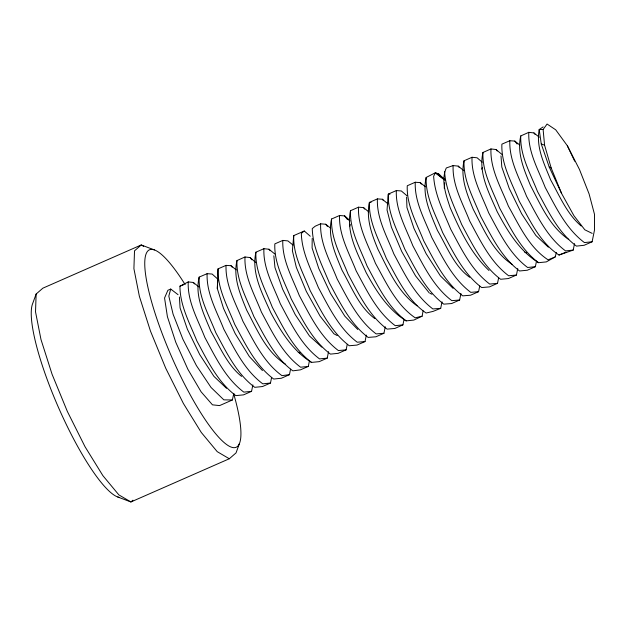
<?xml version="1.0" encoding="UTF-8"?>
<svg xmlns="http://www.w3.org/2000/svg" width="626" height="626" viewBox="0 0 626 626"><rect width="100%" height="100%" fill="white"/><g stroke="black" fill="none" stroke-linecap="round" stroke-linejoin="round"><path stroke-width="0.94" d="M312.186 238.451L312.108 247.982L318.736 268.39L330.638 293.617L344.856 316.216L357.79 329.503M488.992 270.495C470.83 253.256 459.985 230.274 450.157 207.629C446.103 195.171 440.634 180.718 446.283 167.971L453.114 165.577L458.193 166.117L463.843 170.648M154.395 249.938L141.249 244.962L42.865 288.171L36.128 294.04L35.526 311.865L40.987 339.511L52.06 374.231L67.35 411.446L85.011 446.69L102.899 475.666L118.846 494.869L130.92 501.966L229.304 458.756L236.041 452.888L239.437 443.537M262.458 370.569L249.328 356.515L235.157 333.525L223.521 308.391L217.308 288.523L218.036 268.875L226.025 265.377L231.01 265.706L236.252 269.9M368.753 211.854L363.503 207.582L358.471 207.198L350.482 210.712C345.92 232.794 357.423 253.123 366.14 272.584C376.203 291.051 387.877 309.549 406.157 320.88L413.856 320.066L422.12 316.193L423.106 310.84M217.308 288.523L217.535 284.666M217.645 282.741L217.817 279.845M274.822 254.023L269.016 249.234L263.898 248.694L255.909 252.184C251.245 273.625 262.372 293.492 270.69 312.468C280.949 331.506 292.671 350.795 311.529 362.415L319.229 361.64L327.226 358.135L328.533 351.679M556.397 252.536L555.168 256.957L546.295 261.911L538.532 262.685C519.298 250.838 507.545 231.041 497.161 211.619C489.102 192.996 478.28 173.457 482.951 152.478L490.956 148.949L496.082 149.536L502.075 154.552M310.261 236.221L304.291 231.002L293.735 235.603L292.389 250.783L296.317 267.286L306.325 291.395L320.011 315.981L333.916 333.791L337.171 335.544M217.918 279.219L212.128 274.047L207.112 273.672L199.154 277.107C194.639 296.129 203.857 314.182 210.931 331.279C219.781 346.655 227.449 365.177 241.589 376.39M255.721 262.497L250.11 257.56L244.985 256.981L236.949 260.58C233.005 277.881 240.314 294.541 246.722 310.23C257.192 329.683 266.167 352.156 285.683 364.332M444.883 179.552L438.576 173.871L435.36 172.768L426.173 177.448C421.799 196.016 430.563 213.709 437.441 230.431C446.815 246.401 454.194 266.246 469.703 277.279M350.036 220.931L344.605 215.915L339.558 215.508L331.561 219.014C327.375 236.941 335.442 254.117 342.078 270.33C351.593 286.974 358.964 306.865 374.802 318.595M482.223 162.189L477.098 157.791L472.027 157.275L464.038 160.78C460.196 177.69 466.965 194.029 473.272 209.397C483.695 229.233 492.905 251.722 512.303 264.508M539.244 137.18L533.931 132.923L528.798 132.336L520.754 135.936C516.747 153.174 524.072 169.779 530.457 185.413C540.684 204.882 549.894 226.682 568.698 239.468M444.225 188.16L444.765 182.761M349.934 226.08L350.247 224.272M218.036 268.875C217.292 288.641 227.707 306.552 234.742 324.409C245.384 344.034 255.377 365.326 273.703 379.043L281.41 378.229L289.455 374.661L290.542 369.168M198.904 286.927L193.332 282.467L188.23 281.903L179.952 286.176C179.936 305.621 189.788 323.282 196.838 340.896C207.472 360.56 217.496 381.852 235.799 395.624L243.561 394.857L251.566 391.344L252.865 384.904M199.154 277.107C198.301 296.88 208.779 314.8 215.79 332.656C226.424 352.297 236.432 373.589 254.751 387.33L262.49 386.547L270.487 383.034L271.598 377.509M331.561 219.014C330.802 238.655 341.123 256.48 348.103 274.227C358.768 293.923 368.769 315.277 387.079 329.112L394.865 328.462L402.933 324.863L404.044 319.346M444.562 171.501C445.743 190.241 454.64 207.37 461.659 224.444C472.294 244.14 482.341 265.447 500.636 279.274L508.437 278.547L516.442 275.025L517.741 268.577M464.038 160.78C463.185 180.507 473.632 198.387 480.619 216.213C491.253 235.885 501.285 257.184 519.58 270.98L527.366 270.221L535.371 266.707L536.482 261.183M519.783 145.021L514.815 141.069L509.83 140.733L501.88 144.152C501.074 164.521 512.005 182.948 519.298 201.322C530.206 220.618 539.823 242.465 559.002 255.032L573.213 250.079L574.512 243.639M236.949 260.58C236.237 280.487 246.746 298.532 253.859 316.506C264.54 336.013 274.431 357.352 292.851 370.842L300.378 369.864L308.305 366.437L309.424 360.905M425.39 186.744L420.257 182.651L415.249 182.244L407.252 185.766C406.462 205.351 416.767 223.122 423.708 240.83C434.35 260.604 444.421 281.935 462.724 295.855L470.556 295.214L478.569 291.685L479.696 286.137M426.173 177.448C425.383 197.073 435.712 214.867 442.668 232.606C453.31 252.348 463.373 273.672 481.668 287.553L489.493 286.888L497.513 283.343L498.632 277.811M520.754 135.936C520.026 155.718 530.449 173.66 537.499 191.533C548.149 211.142 558.126 232.434 576.468 246.112L584.136 245.282L592.11 241.792L594.543 229.812L594.465 214.202L589.097 193.919L579.457 169.443L567.336 145.725L555.716 129.825L547.085 124.034L543.118 129.488L544.565 145.122L551.162 167.94L561.624 193.528L573.948 215.735L584.833 229.805L592.18 233.396M293.015 245.048L287.921 240.908L282.811 240.4L274.822 243.897C273.992 263.46 284.29 281.207 291.215 298.892C301.928 318.72 311.975 340.247 330.465 354.113L338.15 353.338L346.115 349.864L347.25 344.308M330.63 228.161L325.7 224.241L320.637 223.811L315.214 226.205L312.257 228.576C312.742 247.833 322.241 265.369 329.331 282.85C339.934 302.452 349.95 323.634 368.143 337.414L375.936 336.78L383.941 333.259L385.272 326.772M406.931 195.735L401.344 190.969L396.328 190.562L388.316 194.099C387.564 213.646 397.815 231.385 404.748 249.054C415.39 268.851 425.477 290.198 443.779 304.15L451.62 303.547L459.633 300.01L460.963 293.531M293.735 235.603C292.929 255.205 303.25 272.991 310.199 290.707C320.841 310.504 330.935 331.858 349.285 345.755L357.039 345.067L365.013 341.577L366.351 335.09M388.018 203.927L382.376 199.24L377.392 198.896L369.395 202.401C368.683 222.394 379.254 240.509 386.399 258.561C397.275 278.14 407.072 299.964 426.118 313.031L433.043 311.396L440.696 308.344L442.034 301.849M178.058 294.682L170.718 289.048L167.878 290.292L164.56 297.984L167.408 316.686L175.796 342.336L187.91 369.34L201.095 391.806L212.48 404.842L219.585 405.593L232.356 399.991L233.811 393.363M170.718 289.048L168.817 296.106L173.081 314.189L182.894 339.214L196.423 365.6L211.025 387.439L223.834 399.85L232.356 399.991M481.715 169.192L482.278 167.549M36.128 294.04L32.724 303.391A107.813 22.739 66.3 0 0 59.947 410.805A107.813 22.739 66.3 0 0 119.582 497.451M445.039 180.061L435.36 172.768L433.638 176.297C434.82 195.038 443.717 212.167 450.736 229.241C461.37 248.945 471.417 270.244 489.712 284.071L497.513 283.343M132.939 500.205L130.92 501.966L117.774 496.989M304.291 231.002L301.333 233.373C301.818 252.63 311.318 270.166 318.407 287.647C329.01 307.249 339.026 328.431 357.219 342.211L365.013 341.577M543.157 126.898L539.205 129.535C535.84 147.243 544.244 163.957 550.661 179.92C559.574 195.828 566.992 214.037 581.194 225.986M559.002 255.032L566.092 252.161M555.168 256.957L548.079 259.829C528.9 247.262 519.283 225.415 508.375 206.118C501.082 187.745 490.15 169.317 490.956 148.949M179.952 286.176L183.621 284.752M422.12 316.193L415.195 317.828C396.148 304.76 386.352 282.936 375.475 263.358C368.331 245.306 357.759 227.191 358.471 207.198M289.455 374.661L281.927 375.639C263.507 362.149 253.616 340.81 242.935 321.302C235.822 303.328 225.313 285.284 226.025 265.377M573.213 250.079L565.544 250.909C547.202 237.231 537.225 215.939 526.576 196.329C519.525 178.457 509.102 160.514 509.83 140.733M402.933 324.863L395.233 325.676C376.836 311.936 366.859 290.542 356.171 270.87C349.167 253.068 338.807 235.204 339.558 215.508M270.487 383.034L262.779 383.84C244.453 370.123 234.46 348.839 223.818 329.213C216.784 311.349 206.369 293.438 207.112 273.672M251.566 391.344L243.827 392.126C225.509 378.386 215.508 357.102 204.866 337.453C197.855 319.596 187.377 301.677 188.23 281.903M592.11 241.792L584.402 242.567C565.967 228.725 555.927 207.261 545.23 187.471C538.29 169.74 527.929 151.954 528.798 132.336M535.371 266.707L527.608 267.482C509.306 253.718 499.29 232.426 488.648 212.777C481.652 194.929 471.19 177.025 472.027 157.275M327.226 358.135L319.542 358.909C301.051 345.043 291.004 323.525 280.291 303.688C273.366 286.004 263.069 268.257 263.898 248.694M308.305 366.437L300.605 367.212C282.146 353.361 272.107 331.882 261.41 312.077C254.477 294.361 244.132 276.582 244.985 256.981M516.442 275.025L508.656 275.776C490.361 261.981 480.33 240.681 469.696 221.009C462.708 203.184 452.262 185.304 453.114 165.577M346.115 349.864L338.361 350.552C320.011 336.655 309.917 315.301 299.275 295.503C292.326 277.787 282.005 260.001 282.811 240.4M478.569 291.685L470.744 292.35C452.449 278.468 442.386 257.145 431.744 237.403C424.788 219.671 414.459 201.869 415.249 182.244M383.941 333.259L376.156 333.908C357.845 320.074 347.845 298.719 337.179 279.024C330.199 261.277 319.878 243.451 320.637 223.811M459.633 300.01L451.8 300.652C433.497 286.731 423.426 265.401 412.784 245.635C405.844 227.919 395.538 210.148 396.328 190.562M440.696 308.344L432.856 308.947C414.553 294.995 404.466 273.648 393.824 253.851C386.891 236.182 376.641 218.443 377.392 198.896M543.118 129.488L539.205 129.535L541.271 144.011L549.221 167.048L561.624 193.528M389.975 194.209L388.316 194.099L387.04 209.96L391.406 227.144L401.735 251.511L415.547 275.863L429.334 293.023M371.069 202.534L369.395 202.401C365.928 218.693 371.813 234.476 377.955 249.32C388.308 269.681 397.839 292.209 417.072 305.848M541.271 144.011L544.565 145.122M298.242 352.375L300.01 352.978M524.745 252.2L526.552 252.912M549.221 167.048L551.162 167.94M430.195 293.422L431.909 294.228M143.667 246.378L141.249 244.962L134.512 250.83L133.909 268.656L139.371 296.301L150.443 331.021L165.733 368.237L183.395 403.48L201.282 432.456L217.23 451.659L229.304 458.756M435.36 172.768L444.382 179.92M406.157 320.88C387.76 307.139 377.783 285.746 367.094 266.073C360.091 248.272 349.731 230.407 350.482 210.712M538.532 262.685C520.229 248.921 510.213 227.629 499.571 207.973C492.576 190.132 482.114 172.228 482.951 152.478M311.529 362.415C293.07 348.565 283.03 327.085 272.333 307.28C265.401 289.564 255.056 271.786 255.909 252.184M321.811 347.125L309.463 335.974L295.198 314.565L282.655 289.251L274.955 267.505L273.844 255.768M349.496 220.462L344.605 215.915L347.446 219.554M548.399 247.2L535.887 235.493L521.63 213.756L509.235 188.449L501.809 167.025L500.996 155.835M226.534 388.347L213.951 376.382L199.694 354.512L187.377 329.206L180.077 307.929L179.404 297.006M453.107 288.375L440.375 275.87L426.126 253.694L413.974 228.412L406.947 207.48L406.579 197.112M438.576 173.871L439.914 175.257M382.376 199.24L383.511 200.688M363.503 207.582L364.637 209.037M514.815 141.069L517.131 144.027M420.257 182.651L421.4 184.122M325.7 224.241L327.414 226.432M231.01 265.706L232.16 267.185M458.193 166.117L459.327 167.58M193.332 282.467L194.467 283.922M496.082 149.536L497.216 150.999M269.016 249.234L270.166 250.721M533.931 132.923L535.081 134.418M250.11 257.56L251.84 259.798M567.336 145.725L574.699 161.187M233.662 393.731A107.813 22.739 66.3 0 1 212.676 430.039A107.813 22.739 66.3 0 1 146.797 281.849A107.813 22.739 66.3 0 1 185.155 284.619"/></g></svg>
